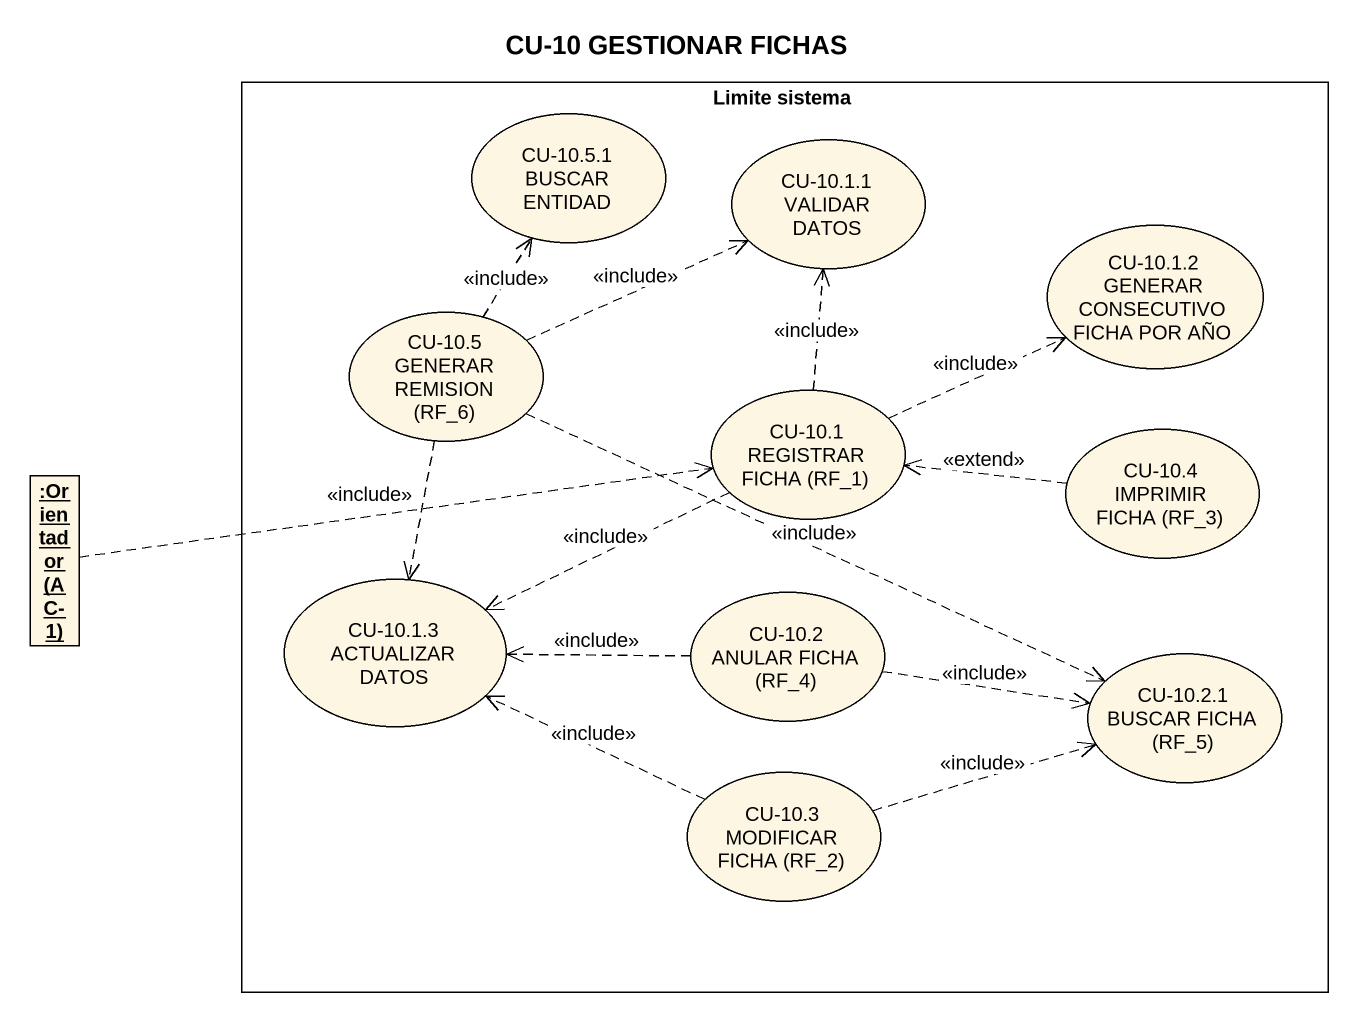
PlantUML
@startuml
title CU-10 GESTIONAR FICHAS
allowmixing
hide circle
hide empty members
rectangle "Limite sistema" as Limite_sistema {
  usecase "CU-10.5.1 BUSCAR ENTIDAD" as CU_10_5_1_BUSCAR_ENTIDAD
  usecase "CU-10.1.1 VALIDAR DATOS" as CU_10_1_1_VALIDAR_DATOS
  usecase "CU-10.1.2 GENERAR CONSECUTIVO FICHA POR AÑO" as CU_10_1_2_GENERAR
  usecase "CU-10.5 GENERAR REMISION (RF_6)" as CU_10_5_GENERAR_REMISION_RF
  usecase "CU-10.1 REGISTRAR FICHA (RF_1)" as CU_10_1_REGISTRAR_FICHA_RF_1
  usecase "CU-10.4 IMPRIMIR FICHA (RF_3)" as CU_10_4_IMPRIMIR_FICHA_RF_3
  usecase "CU-10.1.3 ACTUALIZAR DATOS" as CU_10_1_3_ACTUALIZAR_DATOS
  usecase "CU-10.2 ANULAR FICHA (RF_4)" as CU_10_2_ANULAR_FICHA_RF_4
  usecase "CU-10.2.1 BUSCAR FICHA (RF_5)" as CU_10_2_1_BUSCAR_FICHA_RF_5
  usecase "CU-10.3 MODIFICAR FICHA (RF_2)" as CU_10_3_MODIFICAR_FICHA_RF_2
}
object ":Orientador (AC-1)" as Orientador_AC_1
CU_10_5_GENERAR_REMISION_RF .up.> CU_10_5_1_BUSCAR_ENTIDAD : <<include>>
CU_10_5_GENERAR_REMISION_RF .right.> CU_10_1_1_VALIDAR_DATOS : <<include>>
CU_10_5_GENERAR_REMISION_RF ..> CU_10_1_3_ACTUALIZAR_DATOS : <<include>>
CU_10_5_GENERAR_REMISION_RF .right.> CU_10_2_1_BUSCAR_FICHA_RF_5 : <<include>>
CU_10_1_REGISTRAR_FICHA_RF_1 .up.> CU_10_1_1_VALIDAR_DATOS : <<include>>
CU_10_1_REGISTRAR_FICHA_RF_1 .right.> CU_10_1_2_GENERAR : <<include>>
CU_10_1_REGISTRAR_FICHA_RF_1 .left.> CU_10_1_3_ACTUALIZAR_DATOS : <<include>>
CU_10_4_IMPRIMIR_FICHA_RF_3 .left.> CU_10_1_REGISTRAR_FICHA_RF_1 : <<extend>>
Orientador_AC_1 .right.> CU_10_1_REGISTRAR_FICHA_RF_1
CU_10_2_ANULAR_FICHA_RF_4 .left.> CU_10_1_3_ACTUALIZAR_DATOS : <<include>>
CU_10_2_ANULAR_FICHA_RF_4 .right.> CU_10_2_1_BUSCAR_FICHA_RF_5 : <<include>>
CU_10_3_MODIFICAR_FICHA_RF_2 .left.> CU_10_1_3_ACTUALIZAR_DATOS : <<include>>
CU_10_3_MODIFICAR_FICHA_RF_2 .right.> CU_10_2_1_BUSCAR_FICHA_RF_5 : <<include>>
@enduml
